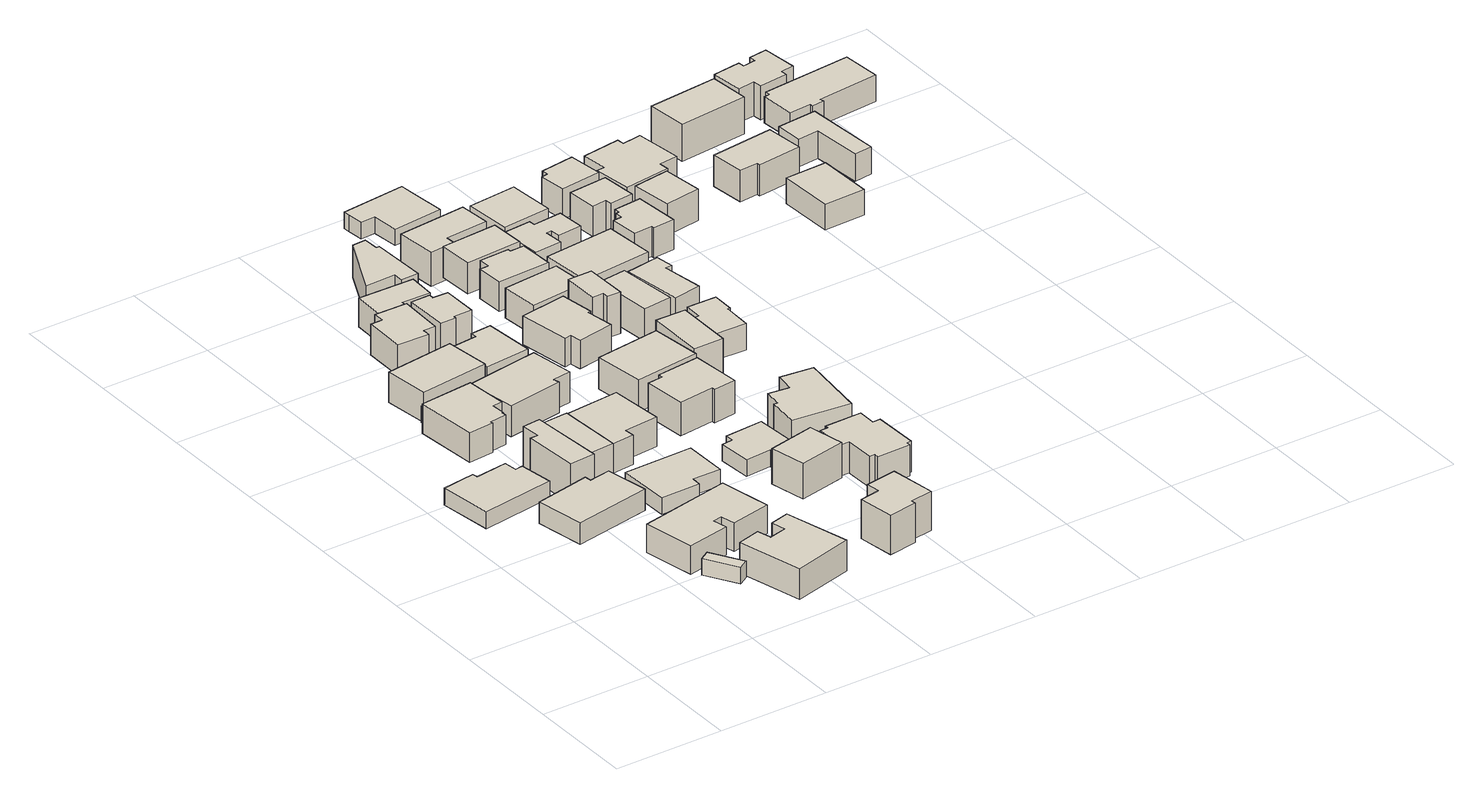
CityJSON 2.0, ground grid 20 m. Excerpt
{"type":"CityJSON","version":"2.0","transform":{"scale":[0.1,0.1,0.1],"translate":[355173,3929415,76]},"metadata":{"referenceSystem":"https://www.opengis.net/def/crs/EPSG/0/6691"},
"CityObjects":{
"building1":{"type":"Building","attributes":{"usage":"411","measuredHeight":5.8,"storeysAboveGround":2,"BuildingIDAttribute.prefecture":"14","BuildingIDAttribute.city":"14153","BuildingDetailAttribute.totalFloorArea":201.57,"BuildingDetailAttribute.buildingFootprintArea":100.79,"BuildingDetailAttribute.buildingStructureType":"601","BuildingDetailAttribute.buildingStructureOrgType":"1","BuildingDetailAttribute.orgUsage":"10","BuildingDetailAttribute.surveyYear":2015},"geometry":[{"type":"Solid","lod":"1","boundaries":[[[[0,1,2,3,4,5,6,7]],[[6,8,9,7]],[[5,10,8,6]],[[4,11,10,5]],[[3,12,11,4]],[[2,13,12,3]],[[1,14,13,2]],[[0,15,14,1]],[[7,9,15,0]],[[8,10,11,12,13,14,15,9]]]]}]},
"building2":{"type":"Building","attributes":{"BuildingIDAttribute.prefecture":"14","BuildingIDAttribute.city":"14153","BuildingDetailAttribute.surveyYear":2015},"geometry":[{"type":"Solid","lod":"1","boundaries":[[[[16,17,18,19]],[[18,20,21,19]],[[17,22,20,18]],[[16,23,22,17]],[[19,21,23,16]],[[20,22,23,21]]]]}]},
"building3":{"type":"Building","attributes":{"usage":"411","measuredHeight":6.4,"storeysAboveGround":2,"BuildingIDAttribute.prefecture":"14","BuildingIDAttribute.city":"14153","BuildingDetailAttribute.totalFloorArea":212.76,"BuildingDetailAttribute.buildingFootprintArea":106.38,"BuildingDetailAttribute.buildingStructureType":"601","BuildingDetailAttribute.buildingStructureOrgType":"1","BuildingDetailAttribute.orgUsage":"10","BuildingDetailAttribute.surveyYear":2015},"geometry":[{"type":"Solid","lod":"1","boundaries":[[[[24,25,26,27,28,29]],[[28,30,31,29]],[[27,32,30,28]],[[26,33,32,27]],[[25,34,33,26]],[[24,35,34,25]],[[29,31,35,24]],[[30,32,33,34,35,31]]]]}]},
"building4":{"type":"Building","attributes":{"usage":"412","measuredHeight":6.3,"storeysAboveGround":2,"BuildingIDAttribute.prefecture":"14","BuildingIDAttribute.city":"14153","BuildingDetailAttribute.totalFloorArea":271.04,"BuildingDetailAttribute.buildingFootprintArea":135.52,"BuildingDetailAttribute.buildingStructureType":"601","BuildingDetailAttribute.buildingStructureOrgType":"1","BuildingDetailAttribute.orgUsage":"20","BuildingDetailAttribute.surveyYear":2015},"geometry":[{"type":"Solid","lod":"1","boundaries":[[[[36,37,38,39,40,41,42,43]],[[42,44,45,43]],[[41,46,44,42]],[[40,47,46,41]],[[39,48,47,40]],[[38,49,48,39]],[[37,50,49,38]],[[36,51,50,37]],[[43,45,51,36]],[[44,46,47,48,49,50,51,45]]]]}]},
"building5":{"type":"Building","attributes":{"usage":"411","measuredHeight":8.3,"storeysAboveGround":2,"BuildingIDAttribute.prefecture":"14","BuildingIDAttribute.city":"14153","BuildingDetailAttribute.totalFloorArea":98.34,"BuildingDetailAttribute.buildingFootprintArea":49.17,"BuildingDetailAttribute.buildingStructureType":"601","BuildingDetailAttribute.buildingStructureOrgType":"1","BuildingDetailAttribute.orgUsage":"10","BuildingDetailAttribute.surveyYear":2015},"geometry":[{"type":"Solid","lod":"1","boundaries":[[[[52,53,54,55,56,57]],[[56,58,59,57]],[[55,60,58,56]],[[54,61,60,55]],[[53,62,61,54]],[[52,63,62,53]],[[57,59,63,52]],[[58,60,61,62,63,59]]]]}]},
"building6":{"type":"Building","attributes":{"usage":"412","measuredHeight":7.1,"storeysAboveGround":2,"BuildingIDAttribute.prefecture":"14","BuildingIDAttribute.city":"14153","BuildingDetailAttribute.totalFloorArea":222.66,"BuildingDetailAttribute.buildingFootprintArea":111.33,"BuildingDetailAttribute.buildingStructureType":"601","BuildingDetailAttribute.buildingStructureOrgType":"1","BuildingDetailAttribute.orgUsage":"20","BuildingDetailAttribute.surveyYear":2015},"geometry":[{"type":"Solid","lod":"1","boundaries":[[[[64,65,66,67,68,69,70,71]],[[70,72,73,71]],[[69,74,72,70]],[[68,75,74,69]],[[67,76,75,68]],[[66,77,76,67]],[[65,78,77,66]],[[64,79,78,65]],[[71,73,79,64]],[[72,74,75,76,77,78,79,73]]]]}]},
"building7":{"type":"Building","attributes":{"BuildingIDAttribute.prefecture":"14","BuildingIDAttribute.city":"14153","BuildingDetailAttribute.surveyYear":2015},"geometry":[{"type":"Solid","lod":"1","boundaries":[[[[80,81,82,83]],[[82,84,85,83]],[[81,86,84,82]],[[80,87,86,81]],[[83,85,87,80]],[[84,86,87,85]]]]}]},
"building8":{"type":"Building","attributes":{"usage":"411","measuredHeight":6.3,"storeysAboveGround":2,"BuildingIDAttribute.prefecture":"14","BuildingIDAttribute.city":"14153","BuildingDetailAttribute.totalFloorArea":169.85,"BuildingDetailAttribute.buildingFootprintArea":84.93,"BuildingDetailAttribute.buildingStructureType":"601","BuildingDetailAttribute.buildingStructureOrgType":"1","BuildingDetailAttribute.orgUsage":"10","BuildingDetailAttribute.surveyYear":2015},"geometry":[{"type":"Solid","lod":"1","boundaries":[[[[88,89,90,91,92,93,94,95,96,97]],[[96,98,99,97]],[[95,100,98,96]],[[94,101,100,95]],[[93,102,101,94]],[[92,103,102,93]],[[91,104,103,92]],[[90,105,104,91]],[[89,106,105,90]],[[88,107,106,89]],[[97,99,107,88]],[[98,100,101,102,103,104,105,106,107,99]]]]}]},
"building9":{"type":"Building","attributes":{"usage":"411","measuredHeight":8.9,"storeysAboveGround":2,"BuildingIDAttribute.prefecture":"14","BuildingIDAttribute.city":"14153","BuildingDetailAttribute.totalFloorArea":98.57,"BuildingDetailAttribute.buildingFootprintArea":49.28,"BuildingDetailAttribute.buildingStructureType":"601","BuildingDetailAttribute.buildingStructureOrgType":"1","BuildingDetailAttribute.orgUsage":"10","BuildingDetailAttribute.surveyYear":2015},"geometry":[{"type":"Solid","lod":"1","boundaries":[[[[108,109,110,111]],[[110,112,113,111]],[[109,114,112,110]],[[108,115,114,109]],[[111,113,115,108]],[[112,114,115,113]]]]}]},
"building10":{"type":"Building","attributes":{"usage":"411","measuredHeight":6.6,"storeysAboveGround":2,"BuildingIDAttribute.prefecture":"14","BuildingIDAttribute.city":"14153","BuildingDetailAttribute.totalFloorArea":178.77,"BuildingDetailAttribute.buildingFootprintArea":89.39,"BuildingDetailAttribute.buildingStructureType":"601","BuildingDetailAttribute.buildingStructureOrgType":"1","BuildingDetailAttribute.orgUsage":"10","BuildingDetailAttribute.surveyYear":2015},"geometry":[{"type":"Solid","lod":"1","boundaries":[[[[116,117,118,119]],[[118,120,121,119]],[[117,122,120,118]],[[116,123,122,117]],[[119,121,123,116]],[[120,122,123,121]]]]}]},
"building11":{"type":"Building","attributes":{"usage":"411","storeysAboveGround":1,"BuildingIDAttribute.prefecture":"14","BuildingIDAttribute.city":"14153","BuildingDetailAttribute.totalFloorArea":111.7,"BuildingDetailAttribute.buildingFootprintArea":111.7,"BuildingDetailAttribute.buildingStructureType":"601","BuildingDetailAttribute.buildingStructureOrgType":"1","BuildingDetailAttribute.orgUsage":"10","BuildingDetailAttribute.surveyYear":2015},"geometry":[{"type":"Solid","lod":"1","boundaries":[[[[124,125,126,127,128,129]],[[128,130,131,129]],[[127,132,130,128]],[[126,133,132,127]],[[125,134,133,126]],[[124,135,134,125]],[[129,131,135,124]],[[130,132,133,134,135,131]]]]}]},
"building12":{"type":"Building","attributes":{"usage":"411","measuredHeight":6.7,"storeysAboveGround":2,"BuildingIDAttribute.prefecture":"14","BuildingIDAttribute.city":"14153","BuildingDetailAttribute.totalFloorArea":185.18,"BuildingDetailAttribute.buildingFootprintArea":92.59,"BuildingDetailAttribute.buildingStructureType":"601","BuildingDetailAttribute.buildingStructureOrgType":"1","BuildingDetailAttribute.orgUsage":"10","BuildingDetailAttribute.surveyYear":2015},"geometry":[{"type":"Solid","lod":"1","boundaries":[[[[136,137,138,139,140,141]],[[140,142,143,141]],[[139,144,142,140]],[[138,145,144,139]],[[137,146,145,138]],[[136,147,146,137]],[[141,143,147,136]],[[142,144,145,146,147,143]]]]}]},
"building13":{"type":"Building","attributes":{"usage":"411","measuredHeight":5.9,"storeysAboveGround":2,"BuildingIDAttribute.prefecture":"14","BuildingIDAttribute.city":"14153","BuildingDetailAttribute.totalFloorArea":212.65,"BuildingDetailAttribute.buildingFootprintArea":106.32,"BuildingDetailAttribute.buildingStructureType":"601","BuildingDetailAttribute.buildingStructureOrgType":"1","BuildingDetailAttribute.orgUsage":"10","BuildingDetailAttribute.surveyYear":2015},"geometry":[{"type":"Solid","lod":"1","boundaries":[[[[148,149,150,151,152,153]],[[152,154,155,153]],[[151,156,154,152]],[[150,157,156,151]],[[149,158,157,150]],[[148,159,158,149]],[[153,155,159,148]],[[154,156,157,158,159,155]]]]}]},
"building14":{"type":"Building","attributes":{"usage":"411","measuredHeight":6.1,"storeysAboveGround":2,"BuildingIDAttribute.prefecture":"14","BuildingIDAttribute.city":"14153","BuildingDetailAttribute.totalFloorArea":117.79,"BuildingDetailAttribute.buildingFootprintArea":58.89,"BuildingDetailAttribute.buildingStructureType":"601","BuildingDetailAttribute.buildingStructureOrgType":"1","BuildingDetailAttribute.orgUsage":"10","BuildingDetailAttribute.surveyYear":2015},"geometry":[{"type":"Solid","lod":"1","boundaries":[[[[160,161,162,163,164,165,166,167]],[[166,168,169,167]],[[165,170,168,166]],[[164,171,170,165]],[[163,172,171,164]],[[162,173,172,163]],[[161,174,173,162]],[[160,175,174,161]],[[167,169,175,160]],[[168,170,171,172,173,174,175,169]]]]}]},
"building15":{"type":"Building","attributes":{"usage":"412","measuredHeight":7.7,"storeysAboveGround":3,"BuildingIDAttribute.prefecture":"14","BuildingIDAttribute.city":"14153","BuildingDetailAttribute.totalFloorArea":230.58,"BuildingDetailAttribute.buildingFootprintArea":76.86,"BuildingDetailAttribute.buildingStructureType":"610","BuildingDetailAttribute.buildingStructureOrgType":"2","BuildingDetailAttribute.orgUsage":"20","BuildingDetailAttribute.surveyYear":2015},"geometry":[{"type":"Solid","lod":"1","boundaries":[[[[176,177,178,179,180,181,182,183]],[[182,184,185,183]],[[181,186,184,182]],[[180,187,186,181]],[[179,188,187,180]],[[178,189,188,179]],[[177,190,189,178]],[[176,191,190,177]],[[183,185,191,176]],[[184,186,187,188,189,190,191,185]]]]}]},
"building16":{"type":"Building","attributes":{"usage":"412","measuredHeight":6.2,"storeysAboveGround":2,"BuildingIDAttribute.prefecture":"14","BuildingIDAttribute.city":"14153","BuildingDetailAttribute.totalFloorArea":143.03,"BuildingDetailAttribute.buildingFootprintArea":71.52,"BuildingDetailAttribute.buildingStructureType":"601","BuildingDetailAttribute.buildingStructureOrgType":"1","BuildingDetailAttribute.orgUsage":"20","BuildingDetailAttribute.surveyYear":2015},"geometry":[{"type":"Solid","lod":"1","boundaries":[[[[192,193,194,195,196,197]],[[196,198,199,197]],[[195,200,198,196]],[[194,201,200,195]],[[193,202,201,194]],[[192,203,202,193]],[[197,199,203,192]],[[198,200,201,202,203,199]]]]}]},
"building17":{"type":"Building","attributes":{"usage":"411","measuredHeight":6.1,"storeysAboveGround":2,"BuildingIDAttribute.prefecture":"14","BuildingIDAttribute.city":"14153","BuildingDetailAttribute.totalFloorArea":88.51,"BuildingDetailAttribute.buildingFootprintArea":44.26,"BuildingDetailAttribute.buildingStructureType":"601","BuildingDetailAttribute.buildingStructureOrgType":"1","BuildingDetailAttribute.orgUsage":"10","BuildingDetailAttribute.surveyYear":2015},"geometry":[{"type":"Solid","lod":"1","boundaries":[[[[204,205,206,207,208,209]],[[208,210,211,209]],[[207,212,210,208]],[[206,213,212,207]],[[205,214,213,206]],[[204,215,214,205]],[[209,211,215,204]],[[210,212,213,214,215,211]]]]}]},
"building18":{"type":"Building","attributes":{"usage":"413","measuredHeight":7.3,"storeysAboveGround":2,"BuildingIDAttribute.prefecture":"14","BuildingIDAttribute.city":"14153","BuildingDetailAttribute.totalFloorArea":92.19,"BuildingDetailAttribute.buildingFootprintArea":46.09,"BuildingDetailAttribute.buildingStructureType":"601","BuildingDetailAttribute.buildingStructureOrgType":"1","BuildingDetailAttribute.orgUsage":"30","BuildingDetailAttribute.surveyYear":2015},"geometry":[{"type":"Solid","lod":"1","boundaries":[[[[216,217,218,219,220,221,222,223]],[[222,224,225,223]],[[221,226,224,222]],[[220,227,226,221]],[[219,228,227,220]],[[218,229,228,219]],[[217,230,229,218]],[[216,231,230,217]],[[223,225,231,216]],[[224,226,227,228,229,230,231,225]]]]}]},
"building19":{"type":"Building","attributes":{"usage":"411","measuredHeight":7.7,"storeysAboveGround":2,"BuildingIDAttribute.prefecture":"14","BuildingIDAttribute.city":"14153","BuildingDetailAttribute.totalFloorArea":106.9,"BuildingDetailAttribute.buildingFootprintArea":53.45,"BuildingDetailAttribute.buildingStructureType":"601","BuildingDetailAttribute.buildingStructureOrgType":"1","BuildingDetailAttribute.orgUsage":"10","BuildingDetailAttribute.surveyYear":2015},"geometry":[{"type":"Solid","lod":"1","boundaries":[[[[232,233,234,235]],[[234,236,237,235]],[[233,238,236,234]],[[232,239,238,233]],[[235,237,239,232]],[[236,238,239,237]]]]}]},
"building20":{"type":"Building","attributes":{"usage":"411","storeysAboveGround":1,"BuildingIDAttribute.prefecture":"14","BuildingIDAttribute.city":"14153","BuildingDetailAttribute.totalFloorArea":70.58,"BuildingDetailAttribute.buildingFootprintArea":70.58,"BuildingDetailAttribute.buildingStructureType":"601","BuildingDetailAttribute.buildingStructureOrgType":"1","BuildingDetailAttribute.orgUsage":"10","BuildingDetailAttribute.surveyYear":2015},"geometry":[{"type":"Solid","lod":"1","boundaries":[[[[240,241,242,243,244,245,246,247]],[[246,248,249,247]],[[245,250,248,246]],[[244,251,250,245]],[[243,252,251,244]],[[242,253,252,243]],[[241,254,253,242]],[[240,255,254,241]],[[247,249,255,240]],[[248,250,251,252,253,254,255,249]]]]}]},
"building21":{"type":"Building","attributes":{"usage":"411","measuredHeight":6.8,"storeysAboveGround":2,"BuildingIDAttribute.prefecture":"14","BuildingIDAttribute.city":"14153","BuildingDetailAttribute.totalFloorArea":93.39,"BuildingDetailAttribute.buildingFootprintArea":46.7,"BuildingDetailAttribute.buildingStructureType":"601","BuildingDetailAttribute.buildingStructureOrgType":"1","BuildingDetailAttribute.orgUsage":"10","BuildingDetailAttribute.surveyYear":2015},"geometry":[{"type":"Solid","lod":"1","boundaries":[[[[256,257,258,259,260,261,262,263]],[[262,264,265,263]],[[261,266,264,262]],[[260,267,266,261]],[[259,268,267,260]],[[258,269,268,259]],[[257,270,269,258]],[[256,271,270,257]],[[263,265,271,256]],[[264,266,267,268,269,270,271,265]]]]}]},
"building22":{"type":"Building","attributes":{"usage":"411","measuredHeight":6.7,"storeysAboveGround":2,"BuildingIDAttribute.prefecture":"14","BuildingIDAttribute.city":"14153","BuildingDetailAttribute.totalFloorArea":166.62,"BuildingDetailAttribute.buildingFootprintArea":83.31,"BuildingDetailAttribute.buildingStructureType":"601","BuildingDetailAttribute.buildingStructureOrgType":"1","BuildingDetailAttribute.orgUsage":"10","BuildingDetailAttribute.surveyYear":2015},"geometry":[{"type":"Solid","lod":"1","boundaries":[[[[272,273,274,275,276,277,278,279]],[[278,280,281,279]],[[277,282,280,278]],[[276,283,282,277]],[[275,284,283,276]],[[274,285,284,275]],[[273,286,285,274]],[[272,287,286,273]],[[279,281,287,272]],[[280,282,283,284,285,286,287,281]]]]}]},
"building23":{"type":"Building","attributes":{"usage":"412","measuredHeight":7,"storeysAboveGround":2,"BuildingIDAttribute.prefecture":"14","BuildingIDAttribute.city":"14153","BuildingDetailAttribute.totalFloorArea":224.25,"BuildingDetailAttribute.buildingFootprintArea":112.13,"BuildingDetailAttribute.buildingStructureType":"601","BuildingDetailAttribute.buildingStructureOrgType":"1","BuildingDetailAttribute.orgUsage":"20","BuildingDetailAttribute.surveyYear":2015},"geometry":[{"type":"Solid","lod":"1","boundaries":[[[[288,289,290,291]],[[290,292,293,291]],[[289,294,292,290]],[[288,295,294,289]],[[291,293,295,288]],[[292,294,295,293]]]]}]},
"building24":{"type":"Building","attributes":{"usage":"411","measuredHeight":6.8,"storeysAboveGround":2,"BuildingIDAttribute.prefecture":"14","BuildingIDAttribute.city":"14153","BuildingDetailAttribute.totalFloorArea":185.97,"BuildingDetailAttribute.buildingFootprintArea":92.98,"BuildingDetailAttribute.buildingStructureType":"601","BuildingDetailAttribute.buildingStructureOrgType":"1","BuildingDetailAttribute.orgUsage":"10","BuildingDetailAttribute.surveyYear":2015},"geometry":[{"type":"Solid","lod":"1","boundaries":[[[[296,297,298,299,300,301,302,303,304,305,306,307,308,309]],[[308,310,311,309]],[[307,312,310,308]],[[306,313,312,307]],[[305,314,313,306]],[[304,315,314,305]],[[303,316,315,304]],[[302,317,316,303]],[[301,318,317,302]],[[300,319,318,301]],[[299,320,319,300]],[[298,321,320,299]],[[297,322,321,298]],[[296,323,322,297]],[[309,311,323,296]],[[310,312,313,314,315,316,317,318,319,320,321,322,323,311]]]]}]},
"building25":{"type":"Building","attributes":{"usage":"411","measuredHeight":6.6,"storeysAboveGround":2,"BuildingIDAttribute.prefecture":"14","BuildingIDAttribute.city":"14153","BuildingDetailAttribute.totalFloorArea":158.32,"BuildingDetailAttribute.buildingFootprintArea":79.16,"BuildingDetailAttribute.buildingStructureType":"601","BuildingDetailAttribute.buildingStructureOrgType":"1","BuildingDetailAttribute.orgUsage":"10","BuildingDetailAttribute.surveyYear":2015},"geometry":[{"type":"Solid","lod":"1","boundaries":[[[[324,325,326,327,328,329,330,331]],[[330,332,333,331]],[[329,334,332,330]],[[328,335,334,329]],[[327,336,335,328]],[[326,337,336,327]],[[325,338,337,326]],[[324,339,338,325]],[[331,333,339,324]],[[332,334,335,336,337,338,339,333]]]]}]},
"building26":{"type":"Building","attributes":{"usage":"411","measuredHeight":6.5,"storeysAboveGround":2,"BuildingIDAttribute.prefecture":"14","BuildingIDAttribute.city":"14153","BuildingDetailAttribute.totalFloorArea":192.07,"BuildingDetailAttribute.buildingFootprintArea":96.03,"BuildingDetailAttribute.buildingStructureType":"601","BuildingDetailAttribute.buildingStructureOrgType":"1","BuildingDetailAttribute.orgUsage":"10","BuildingDetailAttribute.surveyYear":2015},"geometry":[{"type":"Solid","lod":"1","boundaries":[[[[340,341,342,343,344,345,346,347]],[[346,348,349,347]],[[345,350,348,346]],[[344,351,350,345]],[[343,352,351,344]],[[342,353,352,343]],[[341,354,353,342]],[[340,355,354,341]],[[347,349,355,340]],[[348,350,351,352,353,354,355,349]]]]}]},
"building27":{"type":"Building","attributes":{"usage":"411","measuredHeight":6.4,"storeysAboveGround":2,"BuildingIDAttribute.prefecture":"14","BuildingIDAttribute.city":"14153","BuildingDetailAttribute.totalFloorArea":119.1,"BuildingDetailAttribute.buildingFootprintArea":59.55,"BuildingDetailAttribute.buildingStructureType":"601","BuildingDetailAttribute.buildingStructureOrgType":"1","BuildingDetailAttribute.orgUsage":"10","BuildingDetailAttribute.surveyYear":2015},"geometry":[{"type":"Solid","lod":"1","boundaries":[[[[356,357,358,359]],[[358,360,361,359]],[[357,362,360,358]],[[356,363,362,357]],[[359,361,363,356]],[[360,362,363,361]]]]}]},
"building28":{"type":"Building","attributes":{"usage":"411","measuredHeight":8.5,"storeysAboveGround":3,"BuildingIDAttribute.prefecture":"14","BuildingIDAttribute.city":"14153","BuildingDetailAttribute.totalFloorArea":68.41,"BuildingDetailAttribute.buildingFootprintArea":22.8,"BuildingDetailAttribute.buildingStructureType":"610","BuildingDetailAttribute.buildingStructureOrgType":"2","BuildingDetailAttribute.orgUsage":"10","BuildingDetailAttribute.surveyYear":2015},"geometry":[{"type":"Solid","lod":"1","boundaries":[[[[364,365,366,367,368,369]],[[368,370,371,369]],[[367,372,370,368]],[[366,373,372,367]],[[365,374,373,366]],[[364,375,374,365]],[[369,371,375,364]],[[370,372,373,374,375,371]]]]}]},
"building29":{"type":"Building","attributes":{"usage":"411","measuredHeight":7.5,"storeysAboveGround":2,"BuildingIDAttribute.prefecture":"14","BuildingIDAttribute.city":"14153","BuildingDetailAttribute.totalFloorArea":74.49,"BuildingDetailAttribute.buildingFootprintArea":37.24,"BuildingDetailAttribute.buildingStructureType":"601","BuildingDetailAttribute.buildingStructureOrgType":"1","BuildingDetailAttribute.orgUsage":"10","BuildingDetailAttribute.surveyYear":2015},"geometry":[{"type":"Solid","lod":"1","boundaries":[[[[376,377,378,379]],[[378,380,381,379]],[[377,382,380,378]],[[376,383,382,377]],[[379,381,383,376]],[[380,382,383,381]]]]}]},
"building30":{"type":"Building","attributes":{"usage":"411","measuredHeight":6,"storeysAboveGround":2,"BuildingIDAttribute.prefecture":"14","BuildingIDAttribute.city":"14153","BuildingDetailAttribute.totalFloorArea":105.96,"BuildingDetailAttribute.buildingFootprintArea":52.98,"BuildingDetailAttribute.buildingStructureType":"601","BuildingDetailAttribute.buildingStructureOrgType":"1","BuildingDetailAttribute.orgUsage":"10","BuildingDetailAttribute.surveyYear":2015},"geometry":[{"type":"Solid","lod":"1","boundaries":[[[[384,385,386,387,388,389,390,391]],[[390,392,393,391]],[[389,394,392,390]],[[388,395,394,389]],[[387,396,395,388]],[[386,397,396,387]],[[385,398,397,386]],[[384,399,398,385]],[[391,393,399,384]],[[392,394,395,396,397,398,399,393]]]]}]},
"building31":{"type":"Building","attributes":{"usage":"411","measuredHeight":6.6,"storeysAboveGround":2,"BuildingIDAttribute.prefecture":"14","BuildingIDAttribute.city":"14153","BuildingDetailAttribute.totalFloorArea":109.47,"BuildingDetailAttribute.buildingFootprintArea":54.74,"BuildingDetailAttribute.buildingStructureType":"601","BuildingDetailAttribute.buildingStructureOrgType":"1","BuildingDetailAttribute.orgUsage":"10","BuildingDetailAttribute.surveyYear":2015},"geometry":[{"type":"Solid","lod":"1","boundaries":[[[[400,401,402,403]],[[402,404,405,403]],[[401,406,404,402]],[[400,407,406,401]],[[403,405,407,400]],[[404,406,407,405]]]]}]},
"building32":{"type":"Building","attributes":{"usage":"411","measuredHeight":7.2,"storeysAboveGround":2,"BuildingIDAttribute.prefecture":"14","BuildingIDAttribute.city":"14153","BuildingDetailAttribute.totalFloorArea":139.24,"BuildingDetailAttribute.buildingFootprintArea":69.62,"BuildingDetailAttribute.buildingStructureType":"601","BuildingDetailAttribute.buildingStructureOrgType":"1","BuildingDetailAttribute.orgUsage":"10","BuildingDetailAttribute.surveyYear":2015},"geometry":[{"type":"Solid","lod":"1","boundaries":[[[[408,409,410,411,412,413]],[[412,414,415,413]],[[411,416,414,412]],[[410,417,416,411]],[[409,418,417,410]],[[408,419,418,409]],[[413,415,419,408]],[[414,416,417,418,419,415]]]]}]},
"building33":{"type":"Building","attributes":{"usage":"411","measuredHeight":6.5,"storeysAboveGround":2,"BuildingIDAttribute.prefecture":"14","BuildingIDAttribute.city":"14153","BuildingDetailAttribute.totalFloorArea":91.16,"BuildingDetailAttribute.buildingFootprintArea":45.58,"BuildingDetailAttribute.buildingStructureType":"601","BuildingDetailAttribute.buildingStructureOrgType":"1","BuildingDetailAttribute.orgUsage":"10","BuildingDetailAttribute.surveyYear":2015},"geometry":[{"type":"Solid","lod":"1","boundaries":[[[[420,421,422,423,424,425]],[[424,426,427,425]],[[423,428,426,424]],[[422,429,428,423]],[[421,430,429,422]],[[420,431,430,421]],[[425,427,431,420]],[[426,428,429,430,431,427]]]]}]},
"building34":{"type":"Building","attributes":{"usage":"411","measuredHeight":5.8,"storeysAboveGround":2,"BuildingIDAttribute.prefecture":"14","BuildingIDAttribute.city":"14153","BuildingDetailAttribute.totalFloorArea":162.26,"BuildingDetailAttribute.buildingFootprintArea":81.13,"BuildingDetailAttribute.buildingStructureType":"601","BuildingDetailAttribute.buildingStructureOrgType":"1","BuildingDetailAttribute.orgUsage":"10","BuildingDetailAttribute.surveyYear":2015},"geometry":[{"type":"Solid","lod":"1","boundaries":[[[[432,433,434,435,436,437,438,439]],[[438,440,441,439]],[[437,442,440,438]],[[436,443,442,437]],[[435,444,443,436]],[[434,445,444,435]],[[433,446,445,434]],[[432,447,446,433]],[[439,441,447,432]],[[440,442,443,444,445,446,447,441]]]]}]},
"building35":{"type":"Building","attributes":{"usage":"411","measuredHeight":5.4,"storeysAboveGround":2,"BuildingIDAttribute.prefecture":"14","BuildingIDAttribute.city":"14153","BuildingDetailAttribute.totalFloorArea":99.04,"BuildingDetailAttribute.buildingFootprintArea":49.52,"BuildingDetailAttribute.buildingStructureType":"601","BuildingDetailAttribute.buildingStructureOrgType":"1","BuildingDetailAttribute.orgUsage":"10","BuildingDetailAttribute.surveyYear":2015},"geometry":[{"type":"Solid","lod":"1","boundaries":[[[[448,449,450,451,452,453,454,455]],[[454,456,457,455]],[[453,458,456,454]],[[452,459,458,453]],[[451,460,459,452]],[[450,461,460,451]],[[449,462,461,450]],[[448,463,462,449]],[[455,457,463,448]],[[456,458,459,460,461,462,463,457]]]]}]},
"building36":{"type":"Building","attributes":{"usage":"412","measuredHeight":6.8,"storeysAboveGround":2,"BuildingIDAttribute.prefecture":"14","BuildingIDAttribute.city":"14153","BuildingDetailAttribute.totalFloorArea":201.38,"BuildingDetailAttribute.buildingFootprintArea":100.69,"BuildingDetailAttribute.buildingStructureType":"601","BuildingDetailAttribute.buildingStructureOrgType":"1","BuildingDetailAttribute.orgUsage":"20","BuildingDetailAttribute.surveyYear":2015},"geometry":[{"type":"Solid","lod":"1","boundaries":[[[[464,465,466,467]],[[466,468,469,467]],[[465,470,468,466]],[[464,471,470,465]],[[467,469,471,464]],[[468,470,471,469]]]]}]},
"building37":{"type":"Building","attributes":{"usage":"411","measuredHeight":7.4,"storeysAboveGround":2,"BuildingIDAttribute.prefecture":"14","BuildingIDAttribute.city":"14153","BuildingDetailAttribute.totalFloorArea":99.18,"BuildingDetailAttribute.buildingFootprintArea":49.59,"BuildingDetailAttribute.buildingStructureType":"601","BuildingDetailAttribute.buildingStructureOrgType":"1","BuildingDetailAttribute.orgUsage":"10","BuildingDetailAttribute.surveyYear":2015},"geometry":[{"type":"Solid","lod":"1","boundaries":[[[[472,473,474,475,476,477]],[[476,478,479,477]],[[475,480,478,476]],[[474,481,480,475]],[[473,482,481,474]],[[472,483,482,473]],[[477,479,483,472]],[[478,480,481,482,483,479]]]]}]},
"building38":{"type":"Building","attributes":{"usage":"411","measuredHeight":6,"storeysAboveGround":2,"BuildingIDAttribute.prefecture":"14","BuildingIDAttribute.city":"14153","BuildingDetailAttribute.totalFloorArea":110.59,"BuildingDetailAttribute.buildingFootprintArea":55.3,"BuildingDetailAttribute.buildingStructureType":"601","BuildingDetailAttribute.buildingStructureOrgType":"1","BuildingDetailAttribute.orgUsage":"10","BuildingDetailAttribute.surveyYear":2015},"geometry":[{"type":"Solid","lod":"1","boundaries":[[[[484,485,486,487,488,489,490,491,492,493]],[[492,494,495,493]],[[491,496,494,492]],[[490,497,496,491]],[[489,498,497,490]],[[488,499,498,489]],[[487,500,499,488]],[[486,501,500,487]],[[485,502,501,486]],[[484,503,502,485]],[[493,495,503,484]],[[494,496,497,498,499,500,501,502,503,495]]]]}]},
"building39":{"type":"Building","attributes":{"usage":"412","measuredHeight":6.7,"storeysAboveGround":2,"BuildingIDAttribute.prefecture":"14","BuildingIDAttribute.city":"14153","BuildingDetailAttribute.totalFloorArea":126.77,"BuildingDetailAttribute.buildingFootprintArea":63.38,"BuildingDetailAttribute.buildingStructureType":"601","BuildingDetailAttribute.buildingStructureOrgType":"1","BuildingDetailAttribute.orgUsage":"20","BuildingDetailAttribute.surveyYear":2015},"geometry":[{"type":"Solid","lod":"1","boundaries":[[[[504,505,506,507]],[[506,508,509,507]],[[505,510,508,506]],[[504,511,510,505]],[[507,509,511,504]],[[508,510,511,509]]]]}]},
"building40":{"type":"Building","attributes":{"usage":"411","measuredHeight":6.2,"storeysAboveGround":2,"BuildingIDAttribute.prefecture":"14","BuildingIDAttribute.city":"14153","BuildingDetailAttribute.totalFloorArea":91.68,"BuildingDetailAttribute.buildingFootprintArea":45.84,"BuildingDetailAttribute.buildingStructureType":"601","BuildingDetailAttribute.buildingStructureOrgType":"1","BuildingDetailAttribute.orgUsage":"10","BuildingDetailAttribute.surveyYear":2015},"geometry":[{"type":"Solid","lod":"1","boundaries":[[[[512,513,514,515,516,517,518,519,520,521]],[[520,522,523,521]],[[519,524,522,520]],[[518,525,524,519]],[[517,526,525,518]],[[516,527,526,517]],[[515,528,527,516]],[[514,529,528,515]],[[513,530,529,514]],[[512,531,530,513]],[[521,523,531,512]],[[522,524,525,526,527,528,529,530,531,523]]]]}]},
"building41":{"type":"Building","attributes":{"usage":"411","measuredHeight":6.5,"storeysAboveGround":2,"BuildingIDAttribute.prefecture":"14","BuildingIDAttribute.city":"14153","BuildingDetailAttribute.totalFloorArea":73.55,"BuildingDetailAttribute.buildingFootprintArea":36.78,"BuildingDetailAttribute.buildingStructureType":"601","BuildingDetailAttribute.buildingStructureOrgType":"1","BuildingDetailAttribute.orgUsage":"10","BuildingDetailAttribute.surveyYear":2015},"geometry":[{"type":"Solid","lod":"1","boundaries":[[[[532,533,534,535,536,537]],[[536,538,539,537]],[[535,540,538,536]],[[534,541,540,535]],[[533,542,541,534]],[[532,543,542,533]],[[537,539,543,532]],[[538,540,541,542,543,539]]]]}]},
"building42":{"type":"Building","attributes":{"usage":"411","measuredHeight":6.4,"storeysAboveGround":2,"BuildingIDAttribute.prefecture":"14","BuildingIDAttribute.city":"14153","BuildingDetailAttribute.totalFloorArea":75.9,"BuildingDetailAttribute.buildingFootprintArea":37.95,"BuildingDetailAttribute.buildingStructureType":"601","BuildingDetailAttribute.buildingStructureOrgType":"1","BuildingDetailAttribute.orgUsage":"10","BuildingDetailAttribute.surveyYear":2015},"geometry":[{"type":"Solid","lod":"1","boundaries":[[[[544,545,546,547,548,549]],[[548,550,551,549]],[[547,552,550,548]],[[546,553,552,547]],[[545,554,553,546]],[[544,555,554,545]],[[549,551,555,544]],[[550,552,553,554,555,551]]]]}]},
"building43":{"type":"Building","attributes":{"usage":"411","measuredHeight":6.4,"storeysAboveGround":2,"BuildingIDAttribute.prefecture":"14","BuildingIDAttribute.city":"14153","BuildingDetailAttribute.totalFloorArea":99.32,"BuildingDetailAttribute.buildingFootprintArea":49.66,"BuildingDetailAttribute.buildingStructureType":"601","BuildingDetailAttribute.buildingStructureOrgType":"1","BuildingDetailAttribute.orgUsage":"10","BuildingDetailAttribute.surveyYear":2015},"geometry":[{"type":"Solid","lod":"1","boundaries":[[[[556,557,558,559]],[[558,560,561,559]],[[557,562,560,558]],[[556,563,562,557]],[[559,561,563,556]],[[560,562,563,561]]]]}]},
"building44":{"type":"Building","attributes":{"usage":"411","measuredHeight":6.8,"storeysAboveGround":2,"BuildingIDAttribute.prefecture":"14","BuildingIDAttribute.city":"14153","BuildingDetailAttribute.totalFloorArea":205.16,"BuildingDetailAttribute.buildingFootprintArea":102.58,"BuildingDetailAttribute.buildingStructureType":"601","BuildingDetailAttribute.buildingStructureOrgType":"1","BuildingDetailAttribute.orgUsage":"10","BuildingDetailAttribute.surveyYear":2015},"geometry":[{"type":"Solid","lod":"1","boundaries":[[[[564,565,566,567,568,569,570,571,572,573]],[[572,574,575,573]],[[571,576,574,572]],[[570,577,576,571]],[[569,578,577,570]],[[568,579,578,569]],[[567,580,579,568]],[[566,581,580,567]],[[565,582,581,566]],[[564,583,582,565]],[[573,575,583,564]],[[574,576,577,578,579,580,581,582,583,575]]]]}]},
"building45":{"type":"Building","attributes":{"measuredHeight":5.3,"BuildingIDAttribute.prefecture":"14","BuildingIDAttribute.city":"14153","BuildingDetailAttribute.surveyYear":2015},"geometry":[{"type":"Solid","lod":"1","boundaries":[[[[584,585,586,587]],[[586,588,589,587]],[[585,590,588,586]],[[584,591,590,585]],[[587,589,591,584]],[[588,590,591,589]]]]}]},
"building46":{"type":"Building","attributes":{"usage":"411","measuredHeight":6.7,"storeysAboveGround":2,"BuildingIDAttribute.prefecture":"14","BuildingIDAttribute.city":"14153","BuildingDetailAttribute.totalFloorArea":132.37,"BuildingDetailAttribute.buildingFootprintArea":66.19,"BuildingDetailAttribute.buildingStructureType":"601","BuildingDetailAttribute.buildingStructureOrgType":"1","BuildingDetailAttribute.orgUsage":"10","BuildingDetailAttribute.surveyYear":2015},"geometry":[{"type":"Solid","lod":"1","boundaries":[[[[592,593,594,595,596,597]],[[596,598,599,597]],[[595,600,598,596]],[[594,601,600,595]],[[593,602,601,594]],[[592,603,602,593]],[[597,599,603,592]],[[598,600,601,602,603,599]]]]}]},
"building47":{"type":"Building","attributes":{"usage":"411","measuredHeight":7.9,"storeysAboveGround":2,"BuildingIDAttribute.prefecture":"14","BuildingIDAttribute.city":"14153","BuildingDetailAttribute.totalFloorArea":188.97,"BuildingDetailAttribute.buildingFootprintArea":94.48,"BuildingDetailAttribute.buildingStructureType":"601","BuildingDetailAttribute.buildingStructureOrgType":"1","BuildingDetailAttribute.orgUsage":"10","BuildingDetailAttribute.surveyYear":2015},"geometry":[{"type":"Solid","lod":"1","boundaries":[[[[604,605,606,607]],[[606,608,609,607]],[[605,610,608,606]],[[604,611,610,605]],[[607,609,611,604]],[[608,610,611,609]]]]}]},
"building48":{"type":"Building","attributes":{"usage":"411","measuredHeight":5.5,"storeysAboveGround":2,"BuildingIDAttribute.prefecture":"14","BuildingIDAttribute.city":"14153","BuildingDetailAttribute.totalFloorArea":129.87,"BuildingDetailAttribute.buildingFootprintArea":64.93,"BuildingDetailAttribute.buildingStructureType":"601","BuildingDetailAttribute.buildingStructureOrgType":"1","BuildingDetailAttribute.orgUsage":"10","BuildingDetailAttribute.surveyYear":2015},"geometry":[{"type":"Solid","lod":"1","boundaries":[[[[612,613,614,615,616,617]],[[616,618,619,617]],[[615,620,618,616]],[[614,621,620,615]],[[613,622,621,614]],[[612,623,622,613]],[[617,619,623,612]],[[618,620,621,622,623,619]]]]}]},
"building49":{"type":"Building","attributes":{"usage":"412","measuredHeight":7,"storeysAboveGround":2,"BuildingIDAttribute.prefecture":"14","BuildingIDAttribute.city":"14153","BuildingDetailAttribute.totalFloorArea":119.41,"BuildingDetailAttribute.buildingFootprintArea":59.7,"BuildingDetailAttribute.buildingStructureType":"601","BuildingDetailAttribute.buildingStructureOrgType":"1","BuildingDetailAttribute.orgUsage":"20","BuildingDetailAttribute.surveyYear":2015},"geometry":[{"type":"Solid","lod":"1","boundaries":[[[[624,625,626,627,628,629,630,631,632,633,634,635]],[[634,636,637,635]],[[633,638,636,634]],[[632,639,638,633]],[[631,640,639,632]],[[630,641,640,631]],[[629,642,641,630]],[[628,643,642,629]],[[627,644,643,628]],[[626,645,644,627]],[[625,646,645,626]],[[624,647,646,625]],[[635,637,647,624]],[[636,638,639,640,641,642,643,644,645,646,647,637]]]]}]},
"building50":{"type":"Building","attributes":{"usage":"413","measuredHeight":6.9,"storeysAboveGround":2,"BuildingIDAttribute.prefecture":"14","BuildingIDAttribute.city":"14153","BuildingDetailAttribute.totalFloorArea":211.92,"BuildingDetailAttribute.buildingFootprintArea":105.96,"BuildingDetailAttribute.buildingStructureType":"601","BuildingDetailAttribute.buildingStructureOrgType":"1","BuildingDetailAttribute.orgUsage":"30","BuildingDetailAttribute.surveyYear":2015},"geometry":[{"type":"Solid","lod":"1","boundaries":[[[[648,649,650,651,652,653,654,655,656,657]],[[656,658,659,657]],[[655,660,658,656]],[[654,661,660,655]],[[653,662,661,654]],[[652,663,662,653]],[[651,664,663,652]],[[650,665,664,651]],[[649,666,665,650]],[[648,667,666,649]],[[657,659,667,648]],[[658,660,661,662,663,664,665,666,667,659]]]]}]}
},
"vertices":[
[6,562,40],[66,571,40],[68,561,40],[127,569,40],[130,545,40],[144,547,40],[153,485,40],[19,466,40],[153,485,71],[19,466,71],[144,547,71],[130,545,71],[127,569,71],[68,561,71],[66,571,71],[6,562,71],
[245,95,45],[210,152,45],[228,163,45],[263,106,45],[228,163,75],[263,106,75],[210,152,75],[245,95,75],
[109,339,43],[93,428,43],[195,448,43],[197,436,43],[236,443,43],[251,365,43],[236,443,82],[251,365,82],[197,436,82],[195,448,82],[93,428,82],[109,339,82],
[348,292,44],[367,197,44],[293,182,44],[287,209,44],[271,206,44],[277,180,44],[198,164,44],[179,258,44],[198,164,96],[179,258,96],[277,180,96],[271,206,96],[287,209,96],[293,182,96],[367,197,96],[348,292,96],
[219,458,38],[172,455,38],[165,555,38],[179,555,38],[176,590,38],[209,593,38],[176,590,111],[209,593,111],[179,555,111],[165,555,111],[172,455,111],[219,458,111],
[406,36,42],[296,7,42],[265,127,42],[307,138,42],[314,112,42],[346,120,42],[340,146,42],[375,155,42],[340,146,98],[375,155,98],[346,120,98],[314,112,98],[307,138,98],[265,127,98],[296,7,98],[406,36,98],
[120,788,39],[143,791,39],[145,771,39],[123,769,39],[145,771,69],[123,769,69],[143,791,69],[120,788,69],
[209,695,38],[191,693,38],[193,668,38],[191,668,38],[191,659,38],[160,656,38],[161,651,38],[114,647,38],[104,762,38],[202,771,38],[104,762,92],[202,771,92],[114,647,92],[161,651,92],[160,656,92],[191,659,92],[191,668,92],[193,668,92],[191,693,92],[209,695,92],
[218,600,38],[268,603,38],[275,486,38],[225,483,38],[275,486,97],[225,483,97],[268,603,97],[218,600,97],
[130,795,32],[120,877,32],[248,893,32],[258,811,32],[248,893,87],[258,811,87],[120,877,87],[130,795,87],
[394,445,38],[395,365,38],[343,365,38],[343,348,38],[270,347,38],[268,443,38],[270,347,68],[268,443,68],[343,348,68],[343,365,68],[395,365,68],[394,445,68],
[270,610,36],[374,619,36],[383,522,36],[320,516,36],[322,498,36],[280,494,36],[322,498,90],[280,494,90],[320,516,90],[383,522,90],[374,619,90],[270,610,90],
[342,798,29],[355,718,29],[321,713,29],[323,702,29],[220,686,29],[206,777,29],[220,686,85],[206,777,85],[323,702,85],[321,713,85],[355,718,85],[342,798,85],
[260,949,30],[238,949,30],[238,936,30],[180,938,30],[181,1013,30],[203,1013,30],[203,1033,30],[263,1032,30],[203,1033,86],[263,1032,86],[203,1013,86],[181,1013,86],[180,938,86],[238,936,86],[238,949,86],[260,949,86],
[512,132,43],[570,141,43],[583,58,43],[541,52,43],[542,43,43],[489,35,43],[479,101,43],[516,107,43],[479,101,115],[516,107,115],[489,35,115],[542,43,115],[541,52,115],[583,58,115],[570,141,115],[512,132,115],
[267,818,28],[260,899,28],[305,903,28],[304,914,28],[342,917,28],[350,825,28],[342,917,75],[350,825,75],[304,914,75],[305,903,75],[260,899,75],[267,818,75],
[321,1097,25],[319,1048,25],[267,1049,25],[267,1043,25],[217,1044,25],[219,1099,25],[217,1044,78],[219,1099,78],[267,1043,78],[267,1049,78],[319,1048,78],[321,1097,78],
[270,1029,27],[305,1029,27],[305,1020,27],[333,1019,27],[333,954,27],[299,954,27],[299,949,27],[270,949,27],[299,949,88],[270,949,88],[299,954,88],[333,954,88],[333,1019,88],[305,1020,88],[305,1029,88],[270,1029,88],
[562,273,40],[476,255,40],[462,320,40],[548,338,40],[462,320,105],[548,338,105],[476,255,105],[562,273,105],
[542,368,32],[498,365,32],[498,376,32],[450,372,32],[446,433,32],[467,435,32],[466,450,32],[536,455,32],[466,450,62],[536,455,62],[467,435,62],[446,433,62],[450,372,62],[498,376,62],[498,365,62],[542,368,62],
[310,1114,13],[310,1131,13],[255,1130,13],[308,1243,13],[333,1244,13],[334,1216,13],[340,1216,13],[343,1115,13],[340,1216,72],[343,1115,72],[334,1216,72],[333,1244,72],[308,1243,72],[255,1130,72],[310,1131,72],[310,1114,72],
[544,538,32],[502,533,32],[501,539,32],[436,532,32],[428,609,32],[457,612,32],[456,620,32],[535,628,32],[456,620,93],[535,628,93],[457,612,93],[428,609,93],[436,532,93],[501,539,93],[502,533,93],[544,538,93],
[544,644,31],[425,630,31],[413,722,31],[533,737,31],[413,722,89],[533,737,89],[425,630,89],[544,644,89],
[660,223,41],[652,222,41],[652,215,41],[590,214,41],[590,222,41],[580,222,41],[579,277,41],[563,277,41],[562,331,41],[576,331,41],[576,337,41],[644,338,41],[644,305,41],[658,305,41],[644,305,98],[658,305,98],[644,338,98],[576,337,98],[576,331,98],[562,331,98],[563,277,98],[579,277,98],[580,222,98],[590,222,98],[590,214,98],[652,215,98],[652,222,98],[660,223,98],
[486,855,28],[494,804,28],[427,793,28],[423,813,28],[411,811,28],[396,905,28],[482,918,28],[491,856,28],[482,918,80],[491,856,80],[396,905,80],[411,811,80],[423,813,80],[427,793,80],[494,804,80],[486,855,80],
[656,380,32],[550,392,32],[556,449,32],[563,448,32],[566,480,32],[605,475,32],[609,510,32],[670,503,32],[609,510,90],[670,503,90],[605,475,90],[566,480,90],[563,448,90],[556,449,90],[550,392,90],[656,380,90],
[432,926,21],[426,995,21],[529,1004,21],[535,936,21],[529,1004,76],[535,936,76],[426,995,76],[432,926,76],
[515,844,28],[515,855,28],[495,855,28],[495,922,28],[539,922,28],[540,844,28],[539,922,104],[540,844,104],[495,922,104],[495,855,104],[515,855,104],[515,844,104],
[547,653,29],[548,759,29],[603,758,29],[602,653,29],[603,758,92],[602,653,92],[548,759,92],[547,653,92],
[429,1016,21],[427,1066,21],[443,1066,21],[442,1087,21],[497,1089,21],[497,1083,21],[523,1084,21],[526,1020,21],[523,1084,75],[526,1020,75],[497,1083,75],[497,1089,75],[442,1087,75],[443,1066,75],[427,1066,75],[429,1016,75],
[419,1155,18],[522,1161,18],[525,1098,18],[422,1092,18],[525,1098,75],[422,1092,75],[522,1161,75],[419,1155,75],
[517,1241,8],[522,1184,8],[443,1178,8],[444,1161,8],[398,1157,8],[391,1230,8],[398,1157,70],[391,1230,70],[444,1161,70],[443,1178,70],[522,1184,70],[517,1241,70],
[566,815,19],[559,882,19],[550,881,19],[545,922,19],[607,929,19],[619,821,19],[607,929,78],[619,821,78],[545,922,78],[550,881,78],[559,882,78],[566,815,78],
[514,1299,8],[422,1290,8],[417,1339,8],[390,1337,8],[387,1367,8],[386,1378,8],[505,1390,8],[507,1366,8],[505,1390,38],[507,1366,38],[386,1378,38],[387,1367,38],[390,1337,38],[417,1339,38],[422,1290,38],[514,1299,38],
[677,741,30],[673,741,30],[671,688,30],[611,690,30],[612,750,30],[623,750,30],[624,782,30],[678,781,30],[624,782,78],[678,781,78],[623,750,78],[612,750,78],[611,690,78],[671,688,78],[673,741,78],[677,741,78],
[668,1054,11],[676,962,11],[547,950,11],[539,1042,11],[547,950,71],[539,1042,71],[676,962,71],[668,1054,71],
[613,928,19],[675,937,19],[680,904,19],[668,903,19],[679,828,19],[629,820,19],[679,828,74],[629,820,74],[668,903,74],[680,904,74],[675,937,74],[613,928,74],
[530,1148,11],[582,1152,11],[583,1141,11],[636,1145,11],[640,1095,11],[595,1091,11],[593,1109,11],[584,1108,11],[587,1074,11],[536,1070,11],[587,1074,65],[536,1070,65],[584,1108,65],[593,1109,65],[595,1091,65],[640,1095,65],[636,1145,65],[583,1141,65],[582,1152,65],[530,1148,65],
[619,1248,8],[626,1164,8],[537,1156,8],[530,1240,8],[537,1156,68],[530,1240,68],[626,1164,68],[619,1248,68],
[729,1023,11],[729,1029,11],[695,1026,11],[690,1078,11],[706,1079,11],[705,1093,11],[712,1094,11],[711,1104,11],[762,1108,11],[769,1026,11],[762,1108,66],[769,1026,66],[711,1104,66],[712,1094,66],[705,1093,66],[706,1079,66],[690,1078,66],[695,1026,66],[729,1029,66],[729,1023,66],
[761,1128,10],[717,1124,10],[716,1135,10],[689,1133,10],[684,1187,10],[755,1193,10],[684,1187,65],[755,1193,65],[689,1133,65],[716,1135,65],[717,1124,65],[761,1128,65],
[674,1250,10],[686,1252,10],[685,1264,10],[747,1272,10],[755,1210,10],[680,1201,10],[755,1210,66],[680,1201,66],[747,1272,66],[685,1264,66],[686,1252,66],[674,1250,66],
[835,1139,18],[844,1066,18],[778,1057,18],[768,1130,18],[778,1057,76],[768,1130,76],[844,1066,76],[835,1139,76],
[777,1164,11],[768,1234,11],[783,1235,11],[777,1281,11],[847,1290,11],[849,1277,11],[884,1282,11],[895,1197,11],[860,1193,11],[862,1175,11],[860,1193,53],[862,1175,53],[895,1197,53],[884,1282,53],[849,1277,53],[847,1290,53],[777,1281,53],[783,1235,53],[768,1234,53],[777,1164,53],
[1051,909,34],[975,907,34],[971,1008,34],[1048,1010,34],[971,1008,81],[1048,1010,81],[975,907,81],[1051,909,81],
[1032,1139,26],[1040,1070,26],[958,1061,26],[957,1067,26],[923,1064,26],[916,1126,26],[923,1064,83],[916,1126,83],[957,1067,83],[958,1061,83],[1040,1070,83],[1032,1139,83],
[1043,1307,21],[1050,1234,21],[923,1222,21],[915,1295,21],[923,1222,89],[915,1295,89],[1050,1234,89],[1043,1307,89],
[1098,1001,34],[1090,1091,34],[1051,1087,34],[1047,1137,34],[1120,1143,34],[1131,1004,34],[1120,1143,84],[1131,1004,84],[1047,1137,84],[1051,1087,84],[1090,1091,84],[1098,1001,84],
[1163,1263,30],[1139,1260,30],[1140,1248,30],[1087,1242,30],[1085,1259,30],[1055,1255,30],[1048,1313,30],[1099,1319,30],[1100,1308,30],[1124,1311,30],[1122,1323,30],[1156,1327,30],[1122,1323,92],[1156,1327,92],[1124,1311,92],[1100,1308,92],[1099,1319,92],[1048,1313,92],[1055,1255,92],[1085,1259,92],[1087,1242,92],[1140,1248,92],[1139,1260,92],[1163,1263,92],
[1258,1252,33],[1264,1181,33],[1151,1171,33],[1152,1164,33],[1130,1162,33],[1129,1168,33],[1089,1165,33],[1084,1228,33],[1094,1229,33],[1093,1238,33],[1094,1229,81],[1093,1238,81],[1084,1228,81],[1089,1165,81],[1129,1168,81],[1130,1162,81],[1152,1164,81],[1151,1171,81],[1264,1181,81],[1258,1252,81]
]}
